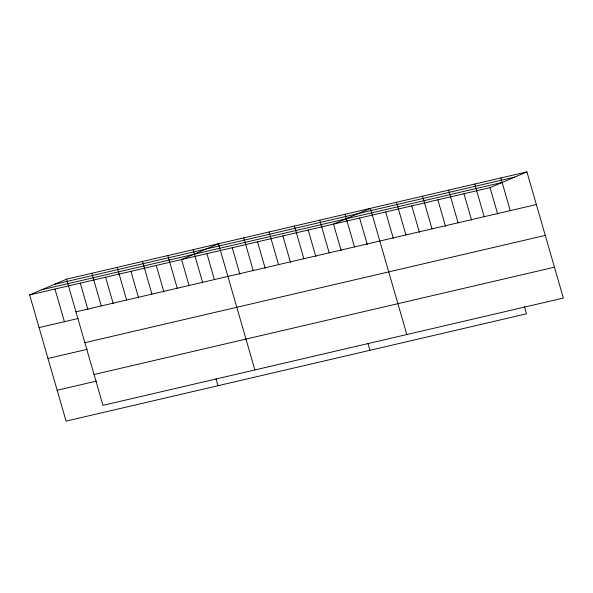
<?xml version="1.0" encoding="UTF-8"?>
<svg xmlns="http://www.w3.org/2000/svg" width="593" height="593" viewBox="0 0 593 593"><rect width="100%" height="100%" fill="white"/><g stroke="black" fill="none" stroke-linecap="round" stroke-linejoin="round"><path stroke-width="0.89" d="M524.427 306.766L526.465 313.823L66.068 421.119L29.65 294.943L66.535 279.177L526.932 171.881L563.35 298.057L102.96 405.353L66.535 279.177M29.65 294.943L490.04 187.647L526.932 171.881M54.363 284.381L514.761 177.085M41.821 289.74L502.219 182.444M75.963 311.836L536.361 204.541M39.079 327.603L78.372 318.441M84.873 342.695L545.264 235.406M47.981 358.461L87.275 349.307M94.05 374.494L554.44 267.198M57.165 390.261L96.451 381.099M500.84 177.959L510.269 210.619M490.04 187.647L497.69 214.125M474.756 184.045L484.177 216.704M463.956 193.726L471.598 220.211M448.664 190.123L458.092 222.783M437.864 199.804L445.506 226.289M422.572 196.201L432 228.861M411.779 205.89L419.421 232.367M396.487 202.28L405.916 234.939M385.687 211.968L393.329 238.445M406.813 334.541L370.395 208.365L333.511 224.124L341.153 250.609M359.603 218.046L367.245 244.531M345.074 214.266L354.503 246.925M367.89 343.251L369.928 350.3M319.753 220.166L329.182 252.826M308.19 230.025L315.832 256.51M294.432 226.066L303.861 258.726M282.868 235.925L290.511 262.41M269.111 231.967L278.54 264.626M257.547 241.833L265.19 268.31M243.79 237.867L253.218 270.527M232.226 247.733L239.869 274.211M254.886 369.943L218.469 243.767L181.577 259.534L188.967 285.129M206.905 253.634L214.288 279.229M193.148 249.668L202.569 282.327M215.963 378.66L218.002 385.709M167.826 255.568L177.248 288.235M156.256 265.434L163.905 291.919M142.505 261.476L151.927 294.135M130.934 271.335L138.577 297.819M117.177 267.376L126.606 300.036M105.613 277.235L113.256 303.72M91.856 273.277L101.284 305.936M80.292 283.135L87.934 309.62M54.971 289.043L64.4 321.702"/></g></svg>
